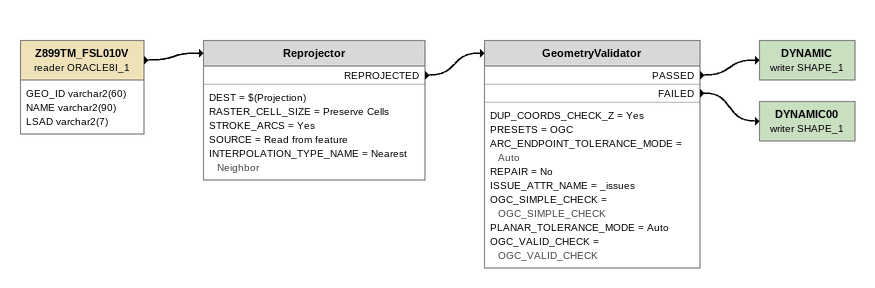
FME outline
Z899TM_FSL010V (reader ORACLE8I_1)
    attributes: GEO_ID varchar2(60), NAME varchar2(90), LSAD varchar2(7)
    -> Reprojector
Reprojector
    DEST = $(Projection)
    RASTER_CELL_SIZE = Preserve Cells
    STROKE_ARCS = Yes
    SOURCE = Read from feature
    INTERPOLATION_TYPE_NAME = Nearest Neighbor
    REPROJECTED -> GeometryValidator
GeometryValidator
    DUP_COORDS_CHECK_Z = Yes
    PRESETS = OGC
    ARC_ENDPOINT_TOLERANCE_MODE = Auto
    REPAIR = No
    ISSUE_ATTR_NAME = _issues
    OGC_SIMPLE_CHECK = OGC_SIMPLE_CHECK
    PLANAR_TOLERANCE_MODE = Auto
    OGC_VALID_CHECK = OGC_VALID_CHECK
    PASSED -> DYNAMIC (writer SHAPE_1)
    FAILED -> DYNAMIC00 (writer SHAPE_1)
DYNAMIC (writer SHAPE_1)
DYNAMIC00 (writer SHAPE_1)
